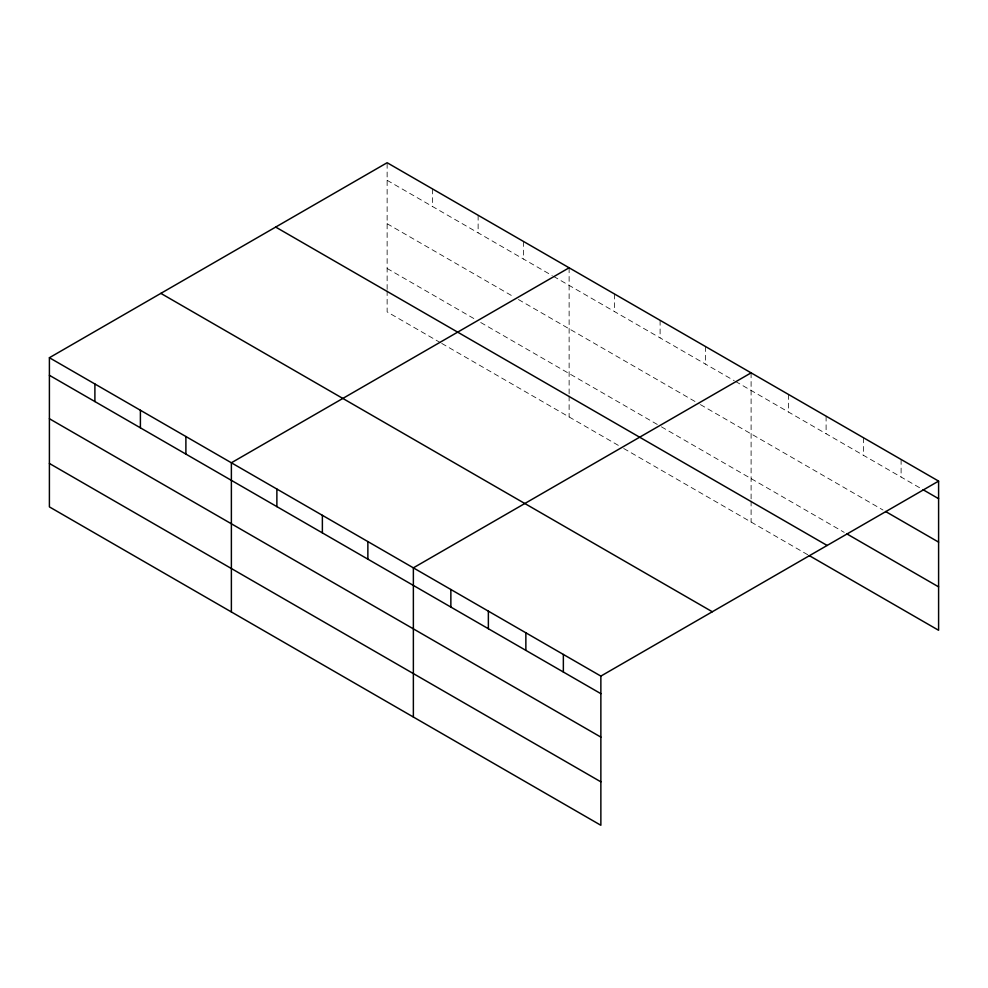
<?xml version="1.0" encoding="UTF-8"?>
<svg xmlns="http://www.w3.org/2000/svg" width="988" height="988" viewBox="0 0 988 988"><rect width="100%" height="100%" fill="white"/><g stroke="black" fill="none" stroke-linecap="round" stroke-linejoin="round"><path stroke-width="0.74" stroke-dasharray="4.94 3.71" d="M387.135 289.435L387.135 162.724M387.135 180.31L552.218 275.615M553.527 276.368L734.208 380.676M735.504 381.43L921.792 488.986M387.135 223.733L513.229 296.524M518.428 299.525L699.109 403.845M700.406 404.598L883 510.018M387.135 268.477L475.524 319.507M480.724 322.508L660.108 426.075M661.417 426.828L844.209 532.359M440.426 342.663L387.135 311.899L387.135 290.929M441.735 343.416L618.513 445.477M623.712 448.49L807.999 554.886M901.105 459.457L901.105 477.043M863.598 437.808L863.598 455.394M826.104 416.158L826.104 433.744M788.597 394.508L788.597 412.082M751.102 372.859L751.102 499.57M751.102 501.064L751.102 522.034M705.605 346.59L705.605 364.177M660.108 320.322L660.108 337.908M614.61 294.066L614.61 311.64M569.125 267.797L569.125 394.508M569.125 396.003L569.125 416.961M523.628 241.529L523.628 259.103M478.13 215.261L478.13 232.835M432.633 188.992L432.633 206.566"/><path stroke-width="1.48" d="M809.296 555.626L938.6 630.282L938.6 481.107L387.135 162.724L49.4 357.718L49.4 506.893L600.865 825.276L600.865 676.101L49.4 357.718M569.125 267.797L231.377 462.779L231.377 611.955M751.102 372.859L413.367 567.853L413.367 717.016M600.865 676.101L938.6 481.107M923.088 489.727L938.6 498.693M885.581 511.5L938.6 542.116M846.79 533.853L938.6 586.86M275.689 227.079L827.141 545.462M160.859 293.374L712.311 611.757M49.4 375.292L600.865 693.675M49.4 418.727L600.865 737.11M49.4 463.458L600.865 781.841M563.358 654.451L563.358 672.025M525.863 632.802L525.863 650.376M488.368 611.152L488.368 628.726M450.861 589.503L450.861 607.077M367.869 541.585L367.869 559.159M322.372 515.316L322.372 532.89M276.875 489.048L276.875 506.634M185.892 436.523L185.892 454.097M140.395 410.255L140.395 427.829M94.897 383.986L94.897 401.56"/></g></svg>
